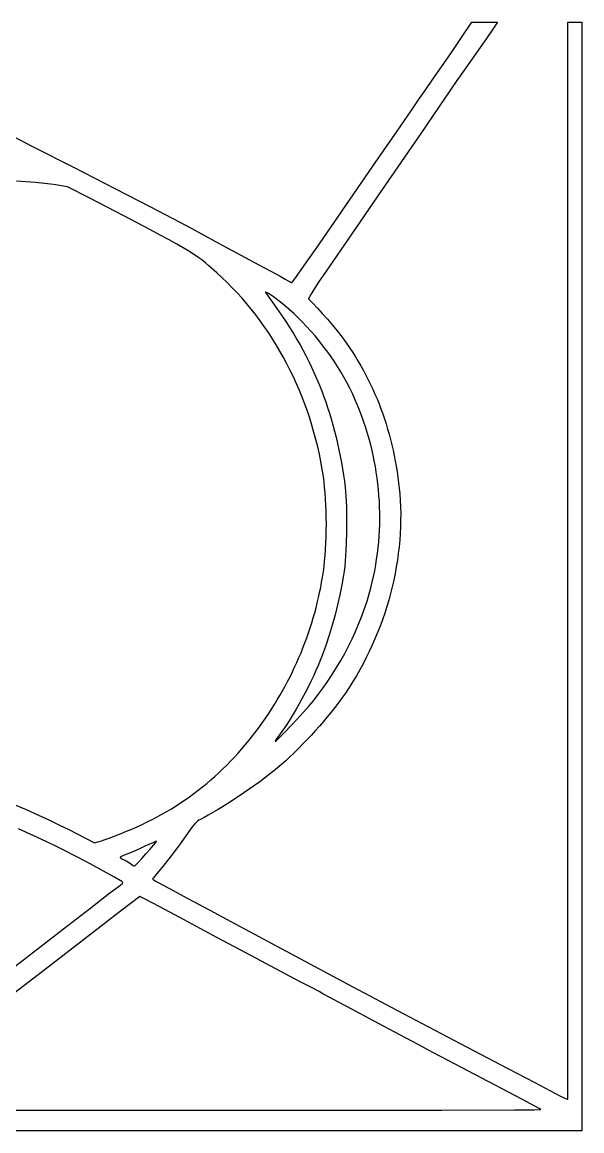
# Model space of a CAD drawing. Extents: x 0 to 2298, y -1901 to 396.
# Drawn here: x 1153 to 2298, y -1901 to 369 of the extents above; entities that cross this region are included whole.
import ezdxf

# ---------------------------------------------------------------- set-up
doc = ezdxf.new("R2010")
doc.units = 0

msp = doc.modelspace()

# ---------------------------------------------------------------- linework, layer by layer
at = {"layer": 'Layer 1'}
for p, q in [((2051.819616, 338.168952), (2072.894016, 369.447852)), ((2072.894016, 369.447852), (2099.292516, 369.447852)), ((2099.292516, 369.447852), (2125.469116, 369.447852)), ((2125.469116, 369.447852), (2121.697906, 363.236442)), ((2269.219206, -732.635778), (2269.219206, 369.444222)), ((2269.219206, 369.444222), (2283.638506, 369.444222)), ((2283.638506, 369.444222), (2298.057806, 369.444222)), ((2298.057806, 369.444222), (2298.057806, -765.915778)), ((2114.515971, 352.782427), (2102.841806, 336.172442)), ((2121.697906, 363.236442), (2114.515971, 352.782427)), ((2031.133378, 307.638802), (2051.819616, 338.168952)), ((2102.841806, 336.172442), (2068.595856, 287.340817)), ((2010.779916, 278.273252), (2031.133378, 307.638802)), ((1993.116259, 252.817534), (2010.779916, 278.273252)), ((2068.595856, 287.340817), (2042.502406, 249.656442)), ((1978.613716, 231.687652), (1993.116259, 252.817534)), ((1965.220421, 212.110639), (1978.613716, 231.687652)), ((2042.502406, 249.656442), (1968.714031, 141.733142)), ((1949.996916, 190.204352), (1965.220421, 212.110639)), ((1919.910453, 146.364327), (1949.996916, 190.204352)), ((1103.915216, 150.718112), (1173.807403, 114.801387)), ((1870.357816, 74.406352), (1919.910453, 146.364327)), ((1968.714031, 141.733142), (1888.104406, 24.492442)), ((1173.807403, 114.801387), (1257.425566, 72.187912)), ((1257.425566, 72.187912), (1341.910363, 29.065118)), ((1807.5819, -16.81329), (1870.357816, 74.406352)), ((1160.283864, 42.748681), (1140.957313, 43.874759)), ((1179.438833, 41.167667), (1160.283864, 42.748681)), ((1198.209063, 39.144714), (1179.438833, 41.167667)), ((1216.3814, 36.69282), (1198.209063, 39.144714)), ((1244.9982, 32.2561), (1216.3814, 36.69282)), ((1290.6964, 8.7415), (1244.9982, 32.2561)), ((1341.910363, 29.065118), (1415.372691, -8.920738)), ((1888.104406, 24.492442), (1819.501606, -74.834683)), ((1360.391579, -27.360087), (1290.6964, 8.7415)), ((1415.372691, -8.920738), (1475.358457, -40.459519)), ((1760.798891, -84.511386), (1807.5819, -16.81329)), ((1413.55562, -55.129842), (1360.391579, -27.360087)), ((1475.358457, -40.459519), (1499.530724, -53.401839)), ((1434.86215, -66.432145), (1413.55562, -55.129842)), ((1453.144317, -76.301724), (1434.86215, -66.432145)), ((1499.530724, -53.401839), (1519.413566, -64.241088)), ((1519.413566, -64.241088), (1554.519141, -83.263528)), ((1468.771597, -84.955323), (1453.144317, -76.301724)), ((1482.113463, -92.609687), (1468.771597, -84.955323)), ((1554.519141, -83.263528), (1609.257166, -112.601288)), ((1729.696844, -129.207862), (1760.798891, -84.511386)), ((1819.501606, -74.834683), (1774.524406, -140.553558)), ((1493.539389, -99.481562), (1482.113463, -92.609687)), ((1503.41885, -105.78769), (1493.539389, -99.481562)), ((1512.12132, -111.744818), (1503.41885, -105.78769)), ((1520.016273, -117.569689), (1512.12132, -111.744818)), ((1609.257166, -112.601288), (1637.052538, -127.329105)), ((1527.473184, -123.479048), (1520.016273, -117.569689)), ((1534.861526, -129.68964), (1527.473184, -123.479048)), ((1550.9104, -143.8815), (1534.861526, -129.68964)), ((1637.052538, -127.329105), (1661.749116, -140.580351)), ((1713.963816, -151.422648), (1729.696844, -129.207862)), ((1561.694551, -153.826212), (1550.9104, -143.8815)), ((1572.249813, -164.024184), (1561.694551, -153.826212)), ((1661.749116, -140.580351), (1680.664094, -150.878415)), ((1680.664094, -150.878415), (1691.114666, -156.746688)), ((1691.114666, -156.746688), (1704.424866, -164.510948)), ((1704.424866, -164.510948), (1713.963816, -151.422648)), ((1774.524406, -140.553558), (1759.238533, -163.194696)), ((1582.573465, -174.470013), (1572.249813, -164.024184)), ((1592.662787, -185.158297), (1582.573465, -174.470013)), ((1747.571343, -181.260458), (1743.367723, -188.135636)), ((1759.238533, -163.194696), (1747.571343, -181.260458)), ((1602.515054, -196.083634), (1592.662787, -185.158297)), ((1612.127548, -207.240621), (1602.515054, -196.083634)), ((1650.681206, -183.396197), (1650.538226, -183.692989)), ((1650.538226, -183.692989), (1650.826785, -184.377127)), ((1651.30252, -183.484152), (1650.681206, -183.396197)), ((1650.826785, -184.377127), (1652.51135, -186.917844)), ((1652.448962, -183.954254), (1651.30252, -183.484152)), ((1656.5044, -186.0305), (1652.448962, -183.954254)), ((1652.51135, -186.917844), (1673.678933, -216.880469)), ((1659.036513, -187.480178), (1656.5044, -186.0305)), ((1662.099276, -189.465057), (1659.036513, -187.480178)), ((1669.568486, -194.831148), (1662.099276, -189.465057)), ((1678.415499, -201.710231), (1669.568486, -194.831148)), ((1688.143788, -209.683762), (1678.415499, -201.710231)), ((1738.766368, -196.686711), (1738.488537, -197.612398)), ((1738.488537, -197.612398), (1738.587006, -198.009058)), ((1738.587006, -198.009058), (1739.87047, -198.80704)), ((1740.396336, -193.336646), (1738.766368, -196.686711)), ((1739.87047, -198.80704), (1741.991668, -200.628631)), ((1743.367723, -188.135636), (1740.396336, -193.336646)), ((1741.991668, -200.628631), (1748.354719, -206.903299)), ((1621.497545, -218.623856), (1612.127548, -207.240621)), ((1630.622323, -230.227937), (1621.497545, -218.623856)), ((1673.678933, -216.880469), (1683.132367, -230.657182)), ((1698.256821, -218.333198), (1688.143788, -209.683762)), ((1708.25807, -227.239995), (1698.256821, -218.333198)), ((1748.354719, -206.903299), (1756.891069, -215.954383)), ((1756.891069, -215.954383), (1766.815626, -226.903203)), ((1766.815626, -226.903203), (1777.343299, -238.87108)), ((1639.499163, -242.047462), (1630.622323, -230.227937)), ((1648.125341, -254.077027), (1639.499163, -242.047462)), ((1683.132367, -230.657182), (1691.911517, -243.770341)), ((1691.911517, -243.770341), (1700.075852, -256.32458)), ((1717.651006, -235.98561), (1708.25807, -227.239995)), ((1725.9391, -244.1515), (1717.651006, -235.98561)), ((1734.825669, -253.546807), (1725.9391, -244.1515)), ((1777.343299, -238.87108), (1787.688998, -250.979334)), ((1656.498136, -266.311231), (1648.125341, -254.077027)), ((1664.614827, -278.744672), (1656.498136, -266.311231)), ((1700.075852, -256.32458), (1707.684839, -268.424533)), ((1707.684839, -268.424533), (1714.797945, -280.174835)), ((1743.510114, -263.171512), (1734.825669, -253.546807)), ((1751.982687, -273.010671), (1743.510114, -263.171512)), ((1787.688998, -250.979334), (1797.06763, -262.349287)), ((1797.06763, -262.349287), (1804.694106, -272.102258)), ((1804.694106, -272.102258), (1811.060536, -280.667802)), ((1672.472691, -291.371946), (1664.614827, -278.744672)), ((1680.069008, -304.187652), (1672.472691, -291.371946)), ((1714.797945, -280.174835), (1721.474638, -291.680119)), ((1721.474638, -291.680119), (1727.774383, -303.045019)), ((1760.233639, -283.049337), (1751.982687, -273.010671)), ((1768.253221, -293.272564), (1760.233639, -283.049337)), ((1776.031685, -303.665406), (1768.253221, -293.272564)), ((1811.060536, -280.667802), (1817.26522, -289.351305)), ((1817.26522, -289.351305), (1823.307591, -298.151145)), ((1687.401056, -317.186388), (1680.069008, -304.187652)), ((1694.466113, -330.36275), (1687.401056, -317.186388)), ((1727.774383, -303.045019), (1733.75665, -314.37417)), ((1733.75665, -314.37417), (1739.480904, -325.772206)), ((1783.559282, -314.212917), (1776.031685, -303.665406)), ((1790.826263, -324.90015), (1783.559282, -314.212917)), ((1823.307591, -298.151145), (1829.187079, -307.065694)), ((1829.187079, -307.065694), (1834.903116, -316.093329)), ((1834.903116, -316.093329), (1840.455133, -325.232424)), ((1701.261457, -343.711337), (1694.466113, -330.36275)), ((1739.480904, -325.772206), (1745.006614, -337.34376)), ((1745.006614, -337.34376), (1750.393246, -349.193466)), ((1797.822879, -335.71216), (1790.826263, -324.90015)), ((1804.539382, -346.634), (1797.822879, -335.71216)), ((1840.455133, -325.232424), (1845.842561, -334.481355)), ((1845.842561, -334.481355), (1851.064831, -343.838497)), ((1707.784366, -357.226746), (1701.261457, -343.711337)), ((1714.03212, -370.903575), (1707.784366, -357.226746)), ((1750.393246, -349.193466), (1755.700268, -361.42596)), ((1755.700268, -361.42596), (1760.987147, -374.145875)), ((1810.966024, -357.650725), (1804.539382, -346.634)), ((1817.093055, -368.747387), (1810.966024, -357.650725)), ((1851.064831, -343.838497), (1856.121374, -353.302224)), ((1856.121374, -353.302224), (1861.011623, -362.870912)), ((1861.011623, -362.870912), (1865.735007, -372.542936)), ((1720.001997, -384.736422), (1714.03212, -370.903575)), ((1725.691274, -398.719884), (1720.001997, -384.736422)), ((1760.987147, -374.145875), (1766.31335, -387.457844)), ((1822.910726, -379.909043), (1817.093055, -368.747387)), ((1828.40929, -391.120744), (1822.910726, -379.909043)), ((1865.735007, -372.542936), (1870.290958, -382.316671)), ((1870.290958, -382.316671), (1874.678907, -392.190492)), ((1731.097231, -412.848559), (1725.691274, -398.719884)), ((1766.31335, -387.457844), (1770.19754, -397.644105)), ((1770.19754, -397.644105), (1774.021287, -408.365887)), ((1774.021287, -408.365887), (1777.770943, -419.565999)), ((1833.578998, -402.367545), (1828.40929, -391.120744)), ((1838.4101, -413.6345), (1833.578998, -402.367545)), ((1874.678907, -392.190492), (1878.898285, -402.162774)), ((1878.898285, -402.162774), (1882.948525, -412.231891)), ((1736.217145, -427.117044), (1731.097231, -412.848559)), ((1741.048295, -441.519937), (1736.217145, -427.117044)), ((1777.770943, -419.565999), (1781.432861, -431.18725)), ((1781.432861, -431.18725), (1784.993392, -443.172451)), ((1842.951626, -424.898225), (1838.4101, -413.6345)), ((1847.258941, -436.226126), (1842.951626, -424.898225)), ((1882.948525, -412.231891), (1886.829056, -422.396221)), ((1886.829056, -422.396221), (1890.53931, -432.654136)), ((1745.58796, -456.051837), (1741.048295, -441.519937)), ((1784.993392, -443.172451), (1788.438888, -455.46441)), ((1851.331801, -447.614792), (1847.258941, -436.226126)), ((1855.169963, -459.060809), (1851.331801, -447.614792)), ((1890.53931, -432.654136), (1894.078719, -443.004012)), ((1894.078719, -443.004012), (1897.446713, -453.444225)), ((1897.446713, -453.444225), (1900.642723, -463.97315)), ((1749.833418, -470.70734), (1745.58796, -456.051837)), ((1753.781946, -485.481044), (1749.833418, -470.70734)), ((1788.438888, -455.46441), (1791.755703, -468.005938)), ((1791.755703, -468.005938), (1794.930188, -480.739844)), ((1858.773182, -470.560766), (1855.169963, -459.060809)), ((1862.141216, -482.11125), (1858.773182, -470.560766)), ((1900.642723, -463.97315), (1903.666182, -474.58916)), ((1903.666182, -474.58916), (1906.516519, -485.290633)), ((1757.430824, -500.367547), (1753.781946, -485.481044)), ((1794.930188, -480.739844), (1797.948694, -493.608937)), ((1797.948694, -493.608937), (1800.797576, -506.556028)), ((1865.273821, -493.708851), (1862.141216, -482.11125)), ((1868.170752, -505.350156), (1865.273821, -493.708851)), ((1906.516519, -485.290633), (1909.193167, -496.075942)), ((1909.193167, -496.075942), (1911.695556, -506.943463)), ((1760.777331, -515.361446), (1757.430824, -500.367547)), ((1763.818743, -530.45734), (1760.777331, -515.361446)), ((1800.797576, -506.556028), (1803.463184, -519.523925)), ((1803.463184, -519.523925), (1805.93187, -532.455438)), ((1870.831766, -517.031753), (1868.170752, -505.350156)), ((1873.256619, -528.75023), (1870.831766, -517.031753)), ((1911.695556, -506.943463), (1914.023118, -517.89157)), ((1914.023118, -517.89157), (1916.175284, -528.91864)), ((1766.55234, -545.649825), (1763.818743, -530.45734)), ((1805.93187, -532.455438), (1808.189988, -545.293377)), ((1875.445067, -540.502175), (1873.256619, -528.75023)), ((1877.396868, -552.284176), (1875.445067, -540.502175)), ((1916.175284, -528.91864), (1918.151484, -540.023046)), ((1918.151484, -540.023046), (1919.951151, -551.203164)), ((1768.9754, -560.9335), (1766.55234, -545.649825)), ((1770.4182, -571.7316), (1768.9754, -560.9335)), ((1808.189988, -545.293377), (1810.223889, -557.980551)), ((1810.223889, -557.980551), (1812.019926, -570.45977)), ((1879.111776, -564.092821), (1877.396868, -552.284176)), ((1880.589549, -575.924698), (1879.111776, -564.092821)), ((1919.951151, -551.203164), (1921.573716, -562.457369)), ((1921.573716, -562.457369), (1923.018609, -573.784037)), ((1771.668627, -583.106816), (1770.4182, -571.7316)), ((1772.726681, -594.97596), (1771.668627, -583.106816)), ((1812.019926, -570.45977), (1813.56445, -582.673844)), ((1813.56445, -582.673844), (1814.404513, -591.403936)), ((1881.829942, -587.776395), (1880.589549, -575.924698)), ((1882.832713, -599.6445), (1881.829942, -587.776395)), ((1923.018609, -573.784037), (1924.285262, -585.181541)), ((1924.285262, -585.181541), (1925.373106, -596.648258)), ((1773.592361, -607.255844), (1772.726681, -594.97596)), ((1774.265667, -619.863278), (1773.592361, -607.255844)), ((1814.404513, -591.403936), (1815.096071, -601.187212)), ((1815.096071, -601.187212), (1815.6414, -611.870618)), ((1815.6414, -611.870618), (1816.042773, -623.301099)), ((1883.597616, -611.525601), (1882.832713, -599.6445)), ((1884.124408, -623.416287), (1883.597616, -611.525601)), ((1925.373106, -596.648258), (1926.331489, -609.998507)), ((1926.331489, -609.998507), (1926.962237, -623.42293)), ((1774.746601, -632.715074), (1774.265667, -619.863278)), ((1775.035161, -645.728044), (1774.746601, -632.715074)), ((1816.042773, -623.301099), (1816.422754, -647.791068)), ((1884.412847, -635.313144), (1884.124408, -623.416287)), ((1884.462687, -647.212762), (1884.412847, -635.313144)), ((1926.962237, -623.42293), (1927.267867, -636.912508)), ((1775.131348, -658.819), (1775.035161, -645.728044)), ((1816.422754, -647.791068), (1816.254211, -673.432681)), ((1884.273685, -659.111727), (1884.462687, -647.212762)), ((1927.250898, -650.458225), (1926.913849, -664.051062)), ((1927.267867, -636.912508), (1927.250898, -650.458225)), ((1774.746601, -684.902113), (1775.035161, -671.904752)), ((1775.035161, -671.904752), (1775.131348, -658.819)), ((1816.254211, -673.432681), (1815.555342, -699.001503)), ((1883.178182, -682.894055), (1883.845598, -671.006629)), ((1883.845598, -671.006629), (1884.273685, -659.111727)), ((1926.259237, -677.682001), (1925.289581, -691.342026)), ((1926.913849, -664.051062), (1926.259237, -677.682001)), ((1773.592361, -710.298906), (1774.265667, -697.727894)), ((1774.265667, -697.727894), (1774.746601, -684.902113)), ((1815.555342, -699.001503), (1815.012722, -711.37598)), ((1881.124386, -706.632832), (1882.271192, -694.770594)), ((1882.271192, -694.770594), (1883.178182, -682.894055)), ((1925.289581, -691.342026), (1924.0074, -705.022117)), ((1771.668627, -734.343871), (1772.726681, -722.531961)), ((1772.726681, -722.531961), (1773.592361, -710.298906)), ((1814.344344, -723.273096), (1813.552483, -734.539794)), ((1815.012722, -711.37598), (1814.344344, -723.273096)), ((1878.110348, -730.300762), (1879.737519, -718.477359)), ((1879.737519, -718.477359), (1881.124386, -706.632832)), ((1922.415211, -718.713258), (1920.515534, -732.406431)), ((1924.0074, -705.022117), (1922.415211, -718.713258)), ((1768.9754, -756.3715), (1770.4182, -745.651447)), ((1770.4182, -745.651447), (1771.668627, -734.343871)), ((1812.639414, -745.023022), (1811.607411, -754.569723)), ((1813.552483, -734.539794), (1812.639414, -745.023022)), ((1874.134119, -753.870548), (1876.242629, -742.099629)), ((1876.242629, -742.099629), (1878.110348, -730.300762)), ((1918.310886, -746.092617), (1915.803786, -759.762799)), ((1920.515534, -732.406431), (1918.310886, -746.092617)), ((2269.219206, -1836.045778), (2269.219206, -732.635778)), ((1765.52428, -777.537776), (1767.332625, -766.966704)), ((1767.332625, -766.966704), (1768.9754, -756.3715)), ((1810.45875, -763.026844), (1806.997327, -783.165814)), ((1811.607411, -754.569723), (1810.45875, -763.026844)), ((1869.193748, -777.314896), (1871.784573, -765.610108)), ((1871.784573, -765.610108), (1874.134119, -753.870548)), ((1915.803786, -759.762799), (1912.996752, -773.40796)), ((2298.057806, -765.915778), (2298.057806, -1901.045778)), ((1761.41413, -798.599396), (1763.551178, -788.082683)), ((1763.551178, -788.082683), (1765.52428, -777.537776)), ((1806.997327, -783.165814), (1802.940586, -803.473727)), ((1862.384421, -803.702354), (1866.3614, -788.9815)), ((1866.3614, -788.9815), (1869.193748, -777.314896)), ((1909.892302, -787.019081), (1906.492956, -800.587144)), ((1912.996752, -773.40796), (1909.892302, -787.019081)), ((1756.651451, -819.540116), (1759.113951, -809.085884)), ((1759.113951, -809.085884), (1761.41413, -798.599396)), ((1802.940586, -803.473727), (1798.296327, -823.932402)), ((1857.869645, -818.558403), (1862.384421, -803.702354)), ((1902.801231, -814.103133), (1898.819646, -827.558029)), ((1906.492956, -800.587144), (1902.801231, -814.103133)), ((1751.242744, -840.343689), (1754.027445, -829.960061)), ((1754.027445, -829.960061), (1756.651451, -819.540116)), ((1798.296327, -823.932402), (1793.072349, -844.523657)), ((1847.300788, -848.530497), (1852.835593, -833.513249)), ((1852.835593, -833.513249), (1857.869645, -818.558403)), ((1898.819646, -827.558029), (1894.550718, -840.942814)), ((1741.9326, -871.256359), (1745.194509, -860.993869)), ((1745.194509, -860.993869), (1748.298161, -850.688968)), ((1748.298161, -850.688968), (1751.242744, -840.343689)), ((1793.072349, -844.523657), (1787.276452, -865.22931)), ((1841.283751, -863.57375), (1847.300788, -848.530497)), ((1889.996967, -854.248472), (1885.160911, -867.465983)), ((1894.550718, -840.942814), (1889.996967, -854.248472)), ((1734.937264, -891.645988), (1738.513248, -881.474409)), ((1738.513248, -881.474409), (1741.9326, -871.256359)), ((1787.276452, -865.22931), (1780.916437, -886.03118)), ((1827.877073, -893.592685), (1834.803005, -878.606611)), ((1834.803005, -878.606611), (1841.283751, -863.57375)), ((1880.045067, -880.58633), (1874.651956, -893.600496)), ((1885.160911, -867.465983), (1880.045067, -880.58633)), ((1727.318652, -911.841608), (1731.205461, -901.769064)), ((1731.205461, -901.769064), (1734.937264, -891.645988)), ((1774.000103, -906.911085), (1766.53525, -927.850844)), ((1780.916437, -886.03118), (1774.000103, -906.911085)), ((1820.524475, -908.495575), (1827.877073, -893.592685)), ((1868.984094, -906.499462), (1863.044, -919.274211)), ((1874.651956, -893.600496), (1868.984094, -906.499462)), ((1719.083267, -931.826973), (1723.27765, -921.861587)), ((1723.27765, -921.861587), (1727.318652, -911.841608)), ((1766.53525, -927.850844), (1762.772816, -937.566021)), ((1804.613373, -937.906217), (1812.763734, -923.278884)), ((1812.763734, -923.278884), (1820.524475, -908.495575)), ((1863.044, -919.274211), (1856.834192, -931.915725)), ((1705.587959, -961.375255), (1710.237609, -951.585837)), ((1710.237609, -951.585837), (1714.736316, -941.735733)), ((1714.736316, -941.735733), (1719.083267, -931.826973)), ((1758.511899, -947.839475), (1753.810343, -958.56397)), ((1762.772816, -937.566021), (1758.511899, -947.839475)), ((1787.217875, -966.547366), (1796.091912, -952.341176)), ((1796.091912, -952.341176), (1804.613373, -937.906217)), ((1850.35719, -944.414987), (1843.615511, -956.762979)), ((1856.834192, -931.915725), (1850.35719, -944.414987)), ((1695.83908, -980.763907), (1700.788178, -971.101955)), ((1700.788178, -971.101955), (1705.587959, -961.375255)), ((1748.725989, -969.632271), (1743.316679, -980.93714)), ((1753.810343, -958.56397), (1748.725989, -969.632271)), ((1778.009783, -980.488389), (1787.217875, -966.547366)), ((1836.611673, -968.950682), (1829.348196, -980.969079)), ((1843.615511, -956.762979), (1836.611673, -968.950682)), ((1685.496181, -999.885442), (1690.741477, -990.359079)), ((1690.741477, -990.359079), (1695.83908, -980.763907)), ((1737.640256, -992.371343), (1731.754561, -1003.827644)), ((1743.316679, -980.93714), (1737.640256, -992.371343)), ((1758.665524, -1007.429353), (1768.486159, -994.12785)), ((1768.486159, -994.12785), (1778.009783, -980.488389)), ((1821.827596, -992.809153), (1814.052394, -1004.461885)), ((1829.348196, -980.969079), (1821.827596, -992.809153)), ((1668.882265, -1028.031364), (1674.565763, -1018.723615)), ((1674.565763, -1018.723615), (1680.104006, -1009.340964)), ((1680.104006, -1009.340964), (1685.496181, -999.885442)), ((1725.717438, -1015.198807), (1719.586726, -1026.377595)), ((1731.754561, -1003.827644), (1725.717438, -1015.198807)), ((1739.797084, -1030.863006), (1748.56655, -1020.356544)), ((1748.5664, -1020.3565), (1758.665524, -1007.429353)), ((1748.56655, -1020.356544), (1748.5664, -1020.3565)), ((1806.025106, -1015.918258), (1799.332389, -1025.041042)), ((1814.052394, -1004.461885), (1806.025106, -1015.918258)), ((1657.082757, -1046.414033), (1663.054326, -1037.26218)), ((1663.054326, -1037.26218), (1668.882265, -1028.031364)), ((1713.420271, -1037.256775), (1707.275912, -1047.729109)), ((1719.586726, -1026.377595), (1713.420271, -1037.256775)), ((1715.561498, -1057.834288), (1728.407188, -1043.76373)), ((1728.407188, -1043.76373), (1739.797084, -1030.863006)), ((1784.840809, -1043.738934), (1777.120586, -1053.228255)), ((1792.25785, -1034.328898), (1784.840809, -1043.738934)), ((1799.332389, -1025.041042), (1792.25785, -1034.328898)), ((1638.3144, -1073.3755), (1644.711981, -1064.472723)), ((1644.711981, -1064.472723), (1650.968371, -1055.484891)), ((1650.968371, -1055.484891), (1657.082757, -1046.414033)), ((1695.284854, -1067.024297), (1689.55384, -1075.63268)), ((1701.211492, -1057.687361), (1695.284854, -1067.024297)), ((1707.275912, -1047.729109), (1701.211492, -1057.687361)), ((1702.424651, -1071.850249), (1715.561498, -1057.834288)), ((1769.1365, -1062.753969), (1760.927873, -1072.273182)), ((1777.120586, -1053.228255), (1769.1365, -1062.753969)), ((1624.146285, -1092.136469), (1631.278781, -1082.848797)), ((1631.278781, -1082.848797), (1638.3144, -1073.3755)), ((1684.076291, -1083.405274), (1678.91005, -1090.234844)), ((1679.936039, -1094.820665), (1690.161286, -1084.587185)), ((1689.55384, -1075.63268), (1684.076291, -1083.405274)), ((1690.161286, -1084.587185), (1702.424651, -1071.850249)), ((1752.534022, -1081.743001), (1743.994268, -1091.120533)), ((1760.927873, -1072.273182), (1752.534022, -1081.743001)), ((1602.147632, -1118.901159), (1609.582701, -1110.161106)), ((1609.582701, -1110.161106), (1616.914922, -1101.240057)), ((1616.914922, -1101.240057), (1624.146285, -1092.136469)), ((1670.955153, -1101.371721), (1670.25845, -1102.879544)), ((1670.25845, -1102.879544), (1670.44909, -1103.022464)), ((1670.44909, -1103.022464), (1670.967285, -1102.798469)), ((1672.83729, -1098.470508), (1670.955153, -1101.371721)), ((1670.967285, -1102.798469), (1672.913548, -1101.326261)), ((1678.91005, -1090.234844), (1672.83729, -1098.470508)), ((1672.913548, -1101.326261), (1675.951659, -1098.615976)), ((1675.951659, -1098.615976), (1679.936039, -1094.820665)), ((1726.634332, -1109.427162), (1717.892788, -1118.270473)), ((1735.347932, -1100.362885), (1726.634332, -1109.427162)), ((1743.994268, -1091.120533), (1735.347932, -1100.362885)), ((1586.960987, -1135.84445), (1594.607724, -1127.461759)), ((1594.607724, -1127.461759), (1602.147632, -1118.901159)), ((1700.483148, -1135.122621), (1691.893692, -1143.045671)), ((1709.16262, -1126.849924), (1700.483148, -1135.122621)), ((1717.892788, -1118.270473), (1709.16262, -1126.849924)), ((1563.3599, -1159.9405), (1571.339066, -1152.082277)), ((1571.339066, -1152.082277), (1579.205431, -1144.050775)), ((1579.205431, -1144.050775), (1586.960987, -1135.84445)), ((1675.142106, -1157.671258), (1667.034092, -1164.35049)), ((1683.433571, -1150.576181), (1675.142106, -1157.671258)), ((1691.893692, -1143.045671), (1683.433571, -1150.576181)), ((1538.725701, -1182.490926), (1547.055209, -1175.143281)), ((1547.055209, -1175.143281), (1555.265945, -1167.626987)), ((1555.265945, -1167.626987), (1563.3599, -1159.9405)), ((1648.672073, -1178.631826), (1638.639686, -1186.087052)), ((1658.173811, -1171.361826), (1648.672073, -1178.631826)), ((1667.034092, -1164.35049), (1658.173811, -1171.361826)), ((1513.00465, -1203.5374), (1521.702412, -1196.686442)), ((1521.702412, -1196.686442), (1530.275433, -1189.671466)), ((1530.275433, -1189.671466), (1538.725701, -1182.490926)), ((1617.426205, -1201.259418), (1595.419843, -1216.291408)), ((1628.18746, -1193.654062), (1617.426205, -1201.259418)), ((1638.639686, -1186.087052), (1628.18746, -1193.654062)), ((1476.926373, -1229.331906), (1486.143007, -1223.121592)), ((1486.143007, -1223.121592), (1495.226938, -1216.753431)), ((1495.226938, -1216.753431), (1504.180155, -1210.225882)), ((1504.180155, -1210.225882), (1513.00465, -1203.5374)), ((1595.419843, -1216.291408), (1573.507078, -1230.595504)), ((1131.386373, -1230.382339), (1160.490599, -1243.163468)), ((1160.490599, -1243.163468), (1186.07231, -1254.642173)), ((1438.692994, -1252.625575), (1448.460345, -1247.03121)), ((1448.460345, -1247.03121), (1458.087032, -1241.285172)), ((1458.087032, -1241.285172), (1467.575045, -1235.385919)), ((1467.575045, -1235.385919), (1476.926373, -1229.331906)), ((1552.574383, -1243.584189), (1542.752585, -1249.401654)), ((1562.862817, -1237.290993), (1552.574383, -1243.584189)), ((1573.507078, -1230.595504), (1562.862817, -1237.290993)), ((1186.07231, -1254.642173), (1208.732021, -1265.091419)), ((1208.732021, -1265.091419), (1229.070248, -1274.78417)), ((1398.17713, -1273.517181), (1408.527045, -1268.514071)), ((1408.527045, -1268.514071), (1418.728334, -1263.365463)), ((1418.728334, -1263.365463), (1428.782987, -1258.069812)), ((1428.782987, -1258.069812), (1438.692994, -1252.625575)), ((1508.401829, -1269.516093), (1505.243705, -1272.887394)), ((1511.312989, -1266.942882), (1508.401829, -1269.516093)), ((1514.177357, -1264.936393), (1511.312989, -1266.942882)), ((1517.195106, -1263.265258), (1514.177357, -1264.936393)), ((1524.952137, -1259.315628), (1517.195106, -1263.265258)), ((1533.508234, -1254.669946), (1524.952137, -1259.315628)), ((1542.752585, -1249.401654), (1533.508234, -1254.669946)), ((1176.112093, -1296.570316), (1144.763038, -1282.478542)), ((1229.070248, -1274.78417), (1247.687505, -1283.993391)), ((1247.687505, -1283.993391), (1265.18431, -1292.992048)), ((1265.18431, -1292.992048), (1300.45621, -1311.404448)), ((1330.487243, -1301.53275), (1355.24971, -1292.104738)), ((1355.24971, -1292.104738), (1355.2514, -1292.1055)), ((1355.2514, -1292.1055), (1366.215724, -1287.668952)), ((1366.215724, -1287.668952), (1377.02346, -1283.093078)), ((1377.02346, -1283.093078), (1387.676599, -1278.376336)), ((1387.676599, -1278.376336), (1398.17713, -1273.517181)), ((1497.385871, -1282.949739), (1486.138106, -1298.980858)), ((1501.638443, -1277.288154), (1497.385871, -1282.949739)), ((1505.243705, -1272.887394), (1501.638443, -1277.288154)), ((1201.752347, -1308.416006), (1176.112093, -1296.570316)), ((1221.26266, -1317.83883), (1201.752347, -1308.416006)), ((1300.45621, -1311.404448), (1312.87901, -1307.633238)), ((1312.87901, -1307.633238), (1320.092147, -1305.2693)), ((1320.092147, -1305.2693), (1330.487243, -1301.53275)), ((1420.249337, -1310.933844), (1403.8335, -1318.2822)), ((1414.401895, -1324.04993), (1421.330813, -1315.952913)), ((1425.358504, -1308.767472), (1420.249337, -1310.933844)), ((1421.330813, -1315.952913), (1425.888848, -1310.351539)), ((1427.3481, -1308.0777), (1425.358504, -1308.767472)), ((1425.888848, -1310.351539), (1427.051316, -1308.746685)), ((1427.051316, -1308.746685), (1427.3481, -1308.0777)), ((1476.190133, -1313.178371), (1464.619993, -1328.873258)), ((1486.138106, -1298.980858), (1476.190133, -1313.178371)), ((1240.400848, -1327.454917), (1221.26266, -1317.83883)), ((1261.772109, -1338.490401), (1240.400848, -1327.454917)), ((1283.97004, -1350.180987), (1261.772109, -1338.490401)), ((1357.109253, -1338.635625), (1354.124854, -1340.216206)), ((1361.54945, -1336.639102), (1357.109253, -1338.635625)), ((1367.0087, -1334.4762), (1361.54945, -1336.639102)), ((1374.166364, -1331.571568), (1367.0087, -1334.4762)), ((1383.507738, -1327.543864), (1374.166364, -1331.571568)), ((1393.805792, -1322.933828), (1383.507738, -1327.543864)), ((1403.8335, -1318.2822), (1393.805792, -1322.933828)), ((1397.226864, -1343.401667), (1405.82992, -1333.81073)), ((1405.82992, -1333.81073), (1405.83, -1333.8107)), ((1405.83, -1333.8107), (1414.401895, -1324.04993)), ((1464.619993, -1328.873258), (1452.883486, -1344.152196)), ((1305.58824, -1361.762385), (1283.97004, -1350.180987)), ((1325.220305, -1372.470301), (1305.58824, -1361.762385)), ((1353.315062, -1340.772529), (1353.033, -1341.13128)), ((1353.033, -1341.13128), (1353.204143, -1341.459701)), ((1353.204143, -1341.459701), (1353.695042, -1341.928503)), ((1354.124854, -1340.216206), (1353.315062, -1340.772529)), ((1353.695042, -1341.928503), (1355.500925, -1343.183262)), ((1355.500925, -1343.183262), (1358.180288, -1344.687588)), ((1358.180288, -1344.687588), (1361.46277, -1346.23351)), ((1361.46277, -1346.23351), (1365.046803, -1348.011663)), ((1365.046803, -1348.011663), (1368.838803, -1350.14337)), ((1368.838803, -1350.14337), (1372.381235, -1352.316672)), ((1372.381235, -1352.316672), (1375.21657, -1354.21961)), ((1375.21657, -1354.21961), (1379.59783, -1357.353045)), ((1379.59783, -1357.353045), (1381.268533, -1358.306246)), ((1381.268533, -1358.306246), (1382.31532, -1358.65633)), ((1382.31532, -1358.65633), (1383.089147, -1358.143769)), ((1383.089147, -1358.143769), (1384.679264, -1356.677143)), ((1384.679264, -1356.677143), (1389.913212, -1351.30803)), ((1389.913212, -1351.30803), (1397.226864, -1343.401667)), ((1442.436406, -1357.101858), (1426.436481, -1376.512521)), ((1452.883486, -1344.152196), (1442.436406, -1357.101858)), ((1341.459831, -1381.540442), (1325.220305, -1372.470301)), ((1352.900417, -1388.208516), (1341.459831, -1381.540442)), ((1421.504093, -1382.682347), (1419.587306, -1385.275058)), ((1426.436481, -1376.512521), (1421.504093, -1382.682347)), ((1332.236288, -1413.755175), (1353.4771, -1397.6998)), ((1356.381607, -1390.402936), (1352.900417, -1388.208516)), ((1353.4771, -1397.6998), (1355.858373, -1395.984037)), ((1355.858373, -1395.984037), (1357.55334, -1394.289072)), ((1358.13566, -1391.71023), (1356.381607, -1390.402936)), ((1357.55334, -1394.289072), (1358.084967, -1393.507881)), ((1358.084967, -1393.507881), (1358.374827, -1392.802079)), ((1358.399524, -1392.195063), (1358.13566, -1391.71023)), ((1358.374827, -1392.802079), (1358.399524, -1392.195063)), ((1419.587306, -1385.275058), (1419.673148, -1385.555332)), ((1419.673148, -1385.555332), (1419.982885, -1385.926269)), ((1419.982885, -1385.926269), (1421.587296, -1387.115606)), ((1421.587296, -1387.115606), (1425.027055, -1389.19402)), ((1425.027055, -1389.19402), (1430.928672, -1392.512463)), ((1430.928672, -1392.512463), (1452.62354, -1404.273242)), ((1452.62354, -1404.273242), (1491.684006, -1425.205558)), ((1290.032, -1446.2819), (1332.236288, -1413.755175)), ((1393.6305, -1420.99288), (1353.7, -1451.38438)), ((1407.1625, -1427.8698), (1393.6305, -1420.99288)), ((1432.618163, -1441.2909), (1407.1625, -1427.8698)), ((1491.684006, -1425.205558), (1536.661243, -1449.413408)), ((1228.5, -1494.0876), (1290.032, -1446.2819)), ((1353.7, -1451.38438), (1286.594675, -1502.767218)), ((1475.0443, -1464.0291), (1432.618163, -1441.2909)), ((1536.661243, -1449.413408), (1579.309206, -1472.456658)), ((1551.092677, -1504.943839), (1475.0443, -1464.0291)), ((1579.309206, -1472.456658), (1703.204793, -1538.868846)), ((1161.145, -1545.8863), (1228.5, -1494.0876)), ((1286.594675, -1502.767218), (1205.514, -1565.63038)), ((1621.733638, -1542.780663), (1551.092677, -1504.943839)), ((1680.31218, -1573.962455), (1621.733638, -1542.780663)), ((1703.204793, -1538.868846), (1817.783206, -1599.790658)), ((1061.98425, -1622.474862), (1161.145, -1545.8863)), ((1205.514, -1565.63038), (1135.136475, -1620.118855)), ((1720.1733, -1594.9121), (1680.31218, -1573.962455)), ((1747.542333, -1609.109584), (1720.1733, -1594.9121)), ((1756.329121, -1613.816666), (1747.542333, -1609.109584)), ((1817.783206, -1599.790658), (1932.372159, -1660.480161)), ((1760.1038, -1615.9865), (1756.329121, -1613.816666)), ((1767.618475, -1620.256873), (1760.1038, -1615.9865)), ((1782.2874, -1628.1875), (1767.618475, -1620.256873)), ((1800.339304, -1637.726481), (1782.2874, -1628.1875)), ((1815.5628, -1645.9344), (1800.339304, -1637.726481)), ((1882.1136, -1681.4282), (1815.5628, -1645.9344)), ((1932.372159, -1660.480161), (2049.352581, -1722.271883)), ((1948.6644, -1716.922), (1882.1136, -1681.4282)), ((1964.276113, -1725.268624), (1948.6644, -1716.922)), ((1983.049, -1735.1126), (1964.276113, -1725.268624)), ((2049.352581, -1722.271883), (2146.492315, -1773.456992)), ((2174.937, -1836.0476), (1983.049, -1735.1126)), ((2146.492315, -1773.456992), (2201.559206, -1802.326658)), ((2201.559206, -1802.326658), (2253.247006, -1829.168858)), ((2202.056471, -1850.633321), (2174.937, -1836.0476)), ((2253.247006, -1829.168858), (2259.392556, -1832.333489)), ((2259.392556, -1832.333489), (2264.477456, -1834.687031)), ((2264.477456, -1834.687031), (2267.940181, -1836.000716)), ((2267.940181, -1836.000716), (2268.887751, -1836.196123)), ((2268.887751, -1836.196123), (2269.13488, -1836.165957)), ((2269.13488, -1836.165957), (2269.219206, -1836.045778)), ((829.50187, -1858.89804), (1522.73987, -1858.89804)), ((1522.73987, -1858.89804), (1791.688167, -1858.783656)), ((1791.688167, -1858.783656), (2011.721745, -1858.482097)), ((2011.721745, -1858.482097), (2160.130136, -1858.055755)), ((2160.130136, -1858.055755), (2200.377864, -1857.815287)), ((2200.377864, -1857.815287), (2210.770633, -1857.691641)), ((2210.624892, -1855.388933), (2202.056471, -1850.633321)), ((2214.202, -1857.5657), (2210.624892, -1855.388933)), ((2210.770633, -1857.691641), (2214.20287, -1857.56702)), ((2214.20287, -1857.56702), (2214.202, -1857.5657)), ((1514.310806, -1901.045778), (857.565056, -1900.879401)), ((2298.057806, -1901.045778), (1514.310806, -1901.045778))]:
    msp.add_line(p, q, dxfattribs=at)

doc.saveas('drawing.dxf')
